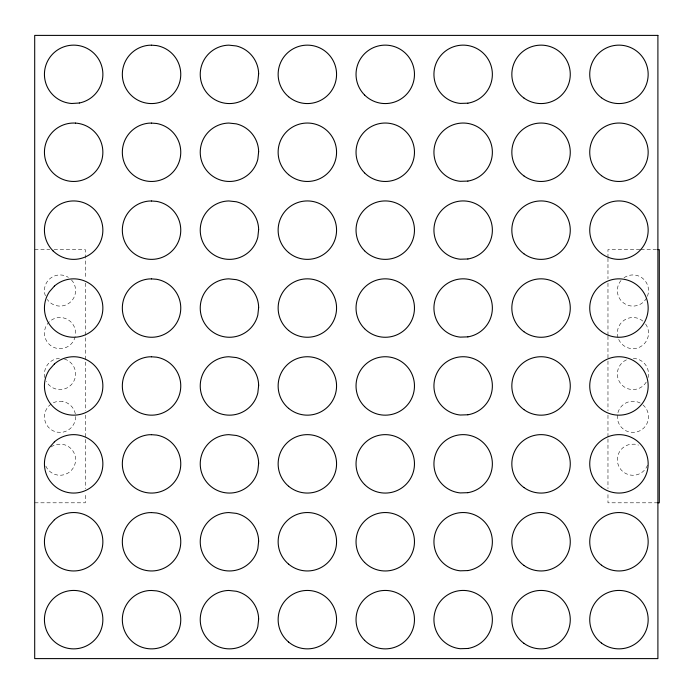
<?xml version="1.0" encoding="UTF-8"?>
<svg xmlns="http://www.w3.org/2000/svg" width="694" height="694" viewBox="0 0 694 694"><rect width="100%" height="100%" fill="white"/><g stroke="black" fill="none" stroke-linecap="round" stroke-linejoin="round"><path stroke-width="0.52" stroke-dasharray="3.47 2.6" d="M34.7 249.623L49.786 249.623M54.089 249.623L85.336 249.623L85.336 278.841M639.842 249.623L607.97 249.623L607.97 257.196M640.909 249.623L656.845 249.623M34.7 502.803L85.336 502.803L85.336 493.061M657.903 502.803L607.97 502.803L607.97 493.061M607.97 258.281L607.97 278.841M607.97 283.161L607.97 335.098M607.97 336.182L607.97 359.986M607.97 361.062L607.97 410.839M607.97 415.159L607.97 437.888M607.97 438.964L607.97 488.732M85.336 283.161L85.336 410.839M85.336 415.159L85.336 488.732M624.001 277.756A15.58 15.58 0 0 1 647.06 297.11M646.6 298.012A15.58 15.58 0 0 1 624.14 303.382A15.58 15.58 0 0 1 621 280.506M633.31 358.416A15.58 15.58 0 0 1 647.884 378.386M646.244 382.108A15.58 15.58 0 0 1 620.983 383.982A15.58 15.58 0 0 1 627.324 359.457M642.913 404.871A15.58 15.58 0 0 1 634.351 432.353L630.282 432.189A15.58 15.58 0 0 1 631.531 401.323L635.591 401.488A15.58 15.58 0 0 1 642.115 404.246M645.611 324.02A15.58 15.58 0 0 1 640.276 346.835A15.58 15.58 0 0 1 618.354 338.577M618.024 337.614A15.58 15.58 0 0 1 642.826 321.053M647.511 465.188A15.58 15.58 0 0 1 620.878 469.552A15.58 15.58 0 0 1 630.421 444.307L634.49 444.177A15.58 15.58 0 0 1 638.445 445.106M45.821 466.09A15.58 15.58 0 0 0 72.67 468.771A15.58 15.58 0 0 0 61.566 444.177L57.507 444.307A15.58 15.58 0 0 0 50.957 447.005M71.508 279.994A15.58 15.58 0 0 1 69.773 302.671A15.58 15.58 0 0 1 47.261 299.461M45.379 295.852A15.58 15.58 0 0 1 68.394 277.383M64.412 359.041A15.58 15.58 0 0 1 72.15 383.773A15.58 15.58 0 0 1 46.342 381.457M44.884 377.657A15.58 15.58 0 0 1 59.38 358.425M75.195 336.633A15.58 15.58 0 0 1 49.621 344.692A15.58 15.58 0 0 1 54.861 318.39A15.58 15.58 0 0 1 75.394 335.636M62.677 401.488L58.617 401.323A15.58 15.58 0 0 0 57.368 432.189L61.428 432.353A15.58 15.58 0 0 0 62.677 401.488"/><path stroke-width="1.04" d="M657.903 249.623L659.3 249.623L659.3 502.803L657.903 502.803M258.654 73.703L257.83 81.285A29.209 29.209 0 0 1 225.012 103.224A29.209 29.209 0 0 1 200.297 72.445A29.209 29.209 0 0 1 228.803 45.145L236.385 45.969A29.209 29.209 0 0 1 258.654 73.703M258.654 151.604L257.83 159.186A29.209 29.209 0 0 1 225.012 181.125A29.209 29.209 0 0 1 200.297 150.346A29.209 29.209 0 0 1 228.803 123.046L236.385 123.87A29.209 29.209 0 0 1 258.654 151.604M258.654 229.506L257.83 237.088A29.209 29.209 0 0 1 225.012 259.027A29.209 29.209 0 0 1 200.297 228.248A29.209 29.209 0 0 1 228.803 200.948L236.385 201.772A29.209 29.209 0 0 1 258.654 229.506M258.654 307.407L257.83 314.989A29.209 29.209 0 0 1 225.012 336.92A29.209 29.209 0 0 1 200.297 306.149A29.209 29.209 0 0 1 228.803 278.841L236.385 279.673A29.209 29.209 0 0 1 258.654 307.407M258.654 385.309L257.83 392.891A29.209 29.209 0 0 1 225.012 414.821A29.209 29.209 0 0 1 200.297 384.051A29.209 29.209 0 0 1 228.803 356.742L236.385 357.575A29.209 29.209 0 0 1 258.654 385.309M258.654 463.21L257.83 470.784A29.209 29.209 0 0 1 225.012 492.723A29.209 29.209 0 0 1 200.297 461.944A29.209 29.209 0 0 1 228.803 434.644L236.385 435.476A29.209 29.209 0 0 1 258.654 463.21M258.654 541.103L257.83 548.685A29.209 29.209 0 0 1 225.012 570.624A29.209 29.209 0 0 1 200.297 539.845A29.209 29.209 0 0 1 228.803 512.545L236.385 513.378A29.209 29.209 0 0 1 258.654 541.103M258.654 619.005L257.83 626.587A29.209 29.209 0 0 1 225.012 648.526A29.209 29.209 0 0 1 200.297 617.747A29.209 29.209 0 0 1 228.803 590.447L236.385 591.271A29.209 29.209 0 0 1 258.654 619.005M54.384 286.093L49.361 291.827A29.209 29.209 0 0 0 71.742 337.197L73.651 337.267A29.209 29.209 0 0 0 102.851 309.004A29.209 29.209 0 0 0 75.559 278.901L73.651 278.841A29.209 29.209 0 0 0 54.384 286.093M54.384 363.994L49.361 369.728A29.209 29.209 0 0 0 71.742 415.099L73.651 415.159A29.209 29.209 0 0 0 102.851 386.905A29.209 29.209 0 0 0 75.559 356.803L73.651 356.733A29.209 29.209 0 0 0 54.384 363.994M54.384 441.887L49.361 447.621A29.209 29.209 0 0 0 71.742 493L73.651 493.061A29.209 29.209 0 0 0 102.851 464.806A29.209 29.209 0 0 0 75.559 434.704L73.651 434.635A29.209 29.209 0 0 0 54.384 441.887M54.384 519.789L49.361 525.523A29.209 29.209 0 0 0 71.742 570.902L73.651 570.962A29.209 29.209 0 0 0 102.851 542.708A29.209 29.209 0 0 0 75.559 512.597L73.651 512.536A29.209 29.209 0 0 0 54.384 519.789M79.35 102.998L71.742 103.501A29.209 29.209 0 0 1 44.451 73.391A29.209 29.209 0 0 1 73.651 45.136L75.559 45.197A29.209 29.209 0 0 1 79.35 102.998M467.869 103.18L460.243 103.415A29.209 29.209 0 0 1 438.035 59.424A29.209 29.209 0 0 1 487.292 57.897A29.209 29.209 0 0 1 467.869 103.18M467.869 181.082L460.243 181.316A29.209 29.209 0 0 1 438.035 137.325A29.209 29.209 0 0 1 487.292 135.798A29.209 29.209 0 0 1 467.869 181.082M467.869 258.983L460.243 259.218A29.209 29.209 0 0 1 438.035 215.227A29.209 29.209 0 0 1 487.292 213.691A29.209 29.209 0 0 1 467.869 258.983M467.869 336.876L460.243 337.119A29.209 29.209 0 0 1 438.035 293.128A29.209 29.209 0 0 1 487.292 291.593A29.209 29.209 0 0 1 467.869 336.876M467.869 414.778L460.243 415.021A29.209 29.209 0 0 1 438.035 371.03A29.209 29.209 0 0 1 487.292 369.494A29.209 29.209 0 0 1 467.869 414.778M467.869 492.679L460.243 492.922A29.209 29.209 0 0 1 438.035 448.931A29.209 29.209 0 0 1 487.292 447.396A29.209 29.209 0 0 1 467.869 492.679M467.869 570.581L460.243 570.815A29.209 29.209 0 0 1 438.035 526.833A29.209 29.209 0 0 1 487.292 525.297A29.209 29.209 0 0 1 467.869 570.581M467.869 648.482L460.243 648.716A29.209 29.209 0 0 1 438.035 604.726A29.209 29.209 0 0 1 487.292 603.199A29.209 29.209 0 0 1 467.869 648.482M151.552 45.188L148.984 45.249A29.209 29.209 0 0 0 126.256 88.971A29.209 29.209 0 0 0 175.487 91.088A29.209 29.209 0 0 0 156.61 45.578L151.552 45.188M151.552 123.09L148.984 123.15A29.209 29.209 0 0 0 126.256 166.872A29.209 29.209 0 0 0 175.487 168.989A29.209 29.209 0 0 0 156.61 123.48L151.552 123.09M151.552 200.991L148.984 201.052A29.209 29.209 0 0 0 126.256 244.774A29.209 29.209 0 0 0 175.487 246.891A29.209 29.209 0 0 0 156.61 201.381L151.552 200.991M151.552 278.893L148.984 278.953A29.209 29.209 0 0 0 126.256 322.667A29.209 29.209 0 0 0 175.487 324.792A29.209 29.209 0 0 0 156.61 279.274L151.552 278.893M151.552 356.794L148.984 356.846A29.209 29.209 0 0 0 126.256 400.568A29.209 29.209 0 0 0 175.487 402.694A29.209 29.209 0 0 0 156.61 357.176L151.552 356.794M151.552 434.696L148.984 434.748A29.209 29.209 0 0 0 126.256 478.47A29.209 29.209 0 0 0 175.487 480.595A29.209 29.209 0 0 0 156.61 435.077L151.552 434.696M151.552 512.588L148.984 512.649A29.209 29.209 0 0 0 126.256 556.371A29.209 29.209 0 0 0 175.487 558.496A29.209 29.209 0 0 0 156.61 512.979L151.552 512.588M151.552 590.49L148.984 590.551A29.209 29.209 0 0 0 126.256 634.273A29.209 29.209 0 0 0 175.487 636.398A29.209 29.209 0 0 0 156.61 590.88L151.552 590.49M657.903 35.394L34.7 35.394L34.7 658.606L657.903 658.606L657.903 35.394M75.559 123.098L73.651 123.038A29.209 29.209 0 0 0 48.042 166.3A29.209 29.209 0 0 0 98.288 167.939A29.209 29.209 0 0 0 75.559 123.098M75.559 590.499L73.651 590.438A29.209 29.209 0 0 0 48.042 633.709A29.209 29.209 0 0 0 98.288 635.348A29.209 29.209 0 0 0 75.559 590.499M288.626 174.671A29.209 29.209 0 0 0 336.13 157.26A29.209 29.209 0 0 0 297.301 124.816A29.209 29.209 0 0 0 288.626 174.671M523.909 253.804A29.209 29.209 0 0 0 570.112 233.167A29.209 29.209 0 0 0 529.14 203.472A29.209 29.209 0 0 0 523.909 253.804M364.61 95.017A29.209 29.209 0 0 0 413.477 81.883A29.209 29.209 0 0 0 377.666 46.134A29.209 29.209 0 0 0 364.61 95.017M523.909 175.903A29.209 29.209 0 0 0 570.112 155.265A29.209 29.209 0 0 0 529.14 125.579A29.209 29.209 0 0 0 523.909 175.903M364.61 328.722A29.209 29.209 0 0 0 413.477 315.588A29.209 29.209 0 0 0 377.666 279.838A29.209 29.209 0 0 0 364.61 328.722M601.524 97.793A29.209 29.209 0 0 0 647.97 77.719A29.209 29.209 0 0 0 607.363 47.53A29.209 29.209 0 0 0 601.524 97.793M523.909 98.001A29.209 29.209 0 0 0 570.112 77.364A29.209 29.209 0 0 0 529.14 47.678A29.209 29.209 0 0 0 523.909 98.001M601.524 643.095A29.209 29.209 0 0 0 647.97 623.021A29.209 29.209 0 0 0 607.363 592.832A29.209 29.209 0 0 0 601.524 643.095M601.524 175.695A29.209 29.209 0 0 0 647.97 155.621A29.209 29.209 0 0 0 607.363 125.432A29.209 29.209 0 0 0 601.524 175.695M53.134 250.95A29.209 29.209 0 0 0 101.923 237.513A29.209 29.209 0 0 0 65.895 201.989A29.209 29.209 0 0 0 53.134 250.95M364.61 172.919A29.209 29.209 0 0 0 413.477 159.785A29.209 29.209 0 0 0 377.666 124.035A29.209 29.209 0 0 0 364.61 172.919M601.524 487.292A29.209 29.209 0 0 0 647.97 467.227A29.209 29.209 0 0 0 607.363 437.038A29.209 29.209 0 0 0 601.524 487.292M523.909 487.509A29.209 29.209 0 0 0 570.112 466.871A29.209 29.209 0 0 0 529.14 437.177A29.209 29.209 0 0 0 523.909 487.509M523.909 643.303A29.209 29.209 0 0 0 570.112 622.674A29.209 29.209 0 0 0 529.14 592.98A29.209 29.209 0 0 0 523.909 643.303M288.626 96.77A29.209 29.209 0 0 0 336.13 79.359A29.209 29.209 0 0 0 297.301 46.923A29.209 29.209 0 0 0 288.626 96.77M523.909 331.706A29.209 29.209 0 0 0 570.112 311.068A29.209 29.209 0 0 0 529.14 281.374A29.209 29.209 0 0 0 523.909 331.706M288.626 642.071A29.209 29.209 0 0 0 336.13 624.661A29.209 29.209 0 0 0 297.301 592.225A29.209 29.209 0 0 0 288.626 642.071M288.626 330.465A29.209 29.209 0 0 0 336.13 313.055A29.209 29.209 0 0 0 297.301 280.619A29.209 29.209 0 0 0 288.626 330.465M601.524 409.391A29.209 29.209 0 0 0 647.97 389.325A29.209 29.209 0 0 0 607.363 359.136A29.209 29.209 0 0 0 601.524 409.391M523.909 409.607A29.209 29.209 0 0 0 570.112 388.97A29.209 29.209 0 0 0 529.14 359.275A29.209 29.209 0 0 0 523.909 409.607M364.61 250.82A29.209 29.209 0 0 0 413.477 237.686A29.209 29.209 0 0 0 377.666 201.937A29.209 29.209 0 0 0 364.61 250.82M288.626 252.573A29.209 29.209 0 0 0 336.13 235.162A29.209 29.209 0 0 0 297.301 202.717A29.209 29.209 0 0 0 288.626 252.573M601.524 253.596A29.209 29.209 0 0 0 647.97 233.522A29.209 29.209 0 0 0 607.363 203.333A29.209 29.209 0 0 0 601.524 253.596M601.524 331.489A29.209 29.209 0 0 0 647.97 311.424A29.209 29.209 0 0 0 607.363 281.235A29.209 29.209 0 0 0 601.524 331.489M364.61 406.623A29.209 29.209 0 0 0 413.477 393.489A29.209 29.209 0 0 0 377.666 357.74A29.209 29.209 0 0 0 364.61 406.623M288.626 408.367A29.209 29.209 0 0 0 336.13 390.956A29.209 29.209 0 0 0 297.301 358.52A29.209 29.209 0 0 0 288.626 408.367M364.61 484.525A29.209 29.209 0 0 0 413.477 471.391A29.209 29.209 0 0 0 377.666 435.641A29.209 29.209 0 0 0 364.61 484.525M288.626 486.268A29.209 29.209 0 0 0 336.13 468.858A29.209 29.209 0 0 0 297.301 436.422A29.209 29.209 0 0 0 288.626 486.268M364.61 562.426A29.209 29.209 0 0 0 413.477 549.292A29.209 29.209 0 0 0 377.666 513.543A29.209 29.209 0 0 0 364.61 562.426M288.626 564.17A29.209 29.209 0 0 0 336.13 546.759A29.209 29.209 0 0 0 297.301 514.323A29.209 29.209 0 0 0 288.626 564.17M601.524 565.194A29.209 29.209 0 0 0 647.97 545.128A29.209 29.209 0 0 0 607.363 514.939A29.209 29.209 0 0 0 601.524 565.194M523.909 565.402A29.209 29.209 0 0 0 570.112 544.773A29.209 29.209 0 0 0 529.14 515.078A29.209 29.209 0 0 0 523.909 565.402M364.61 640.328A29.209 29.209 0 0 0 413.477 627.194A29.209 29.209 0 0 0 377.666 591.444A29.209 29.209 0 0 0 364.61 640.328"/></g></svg>
